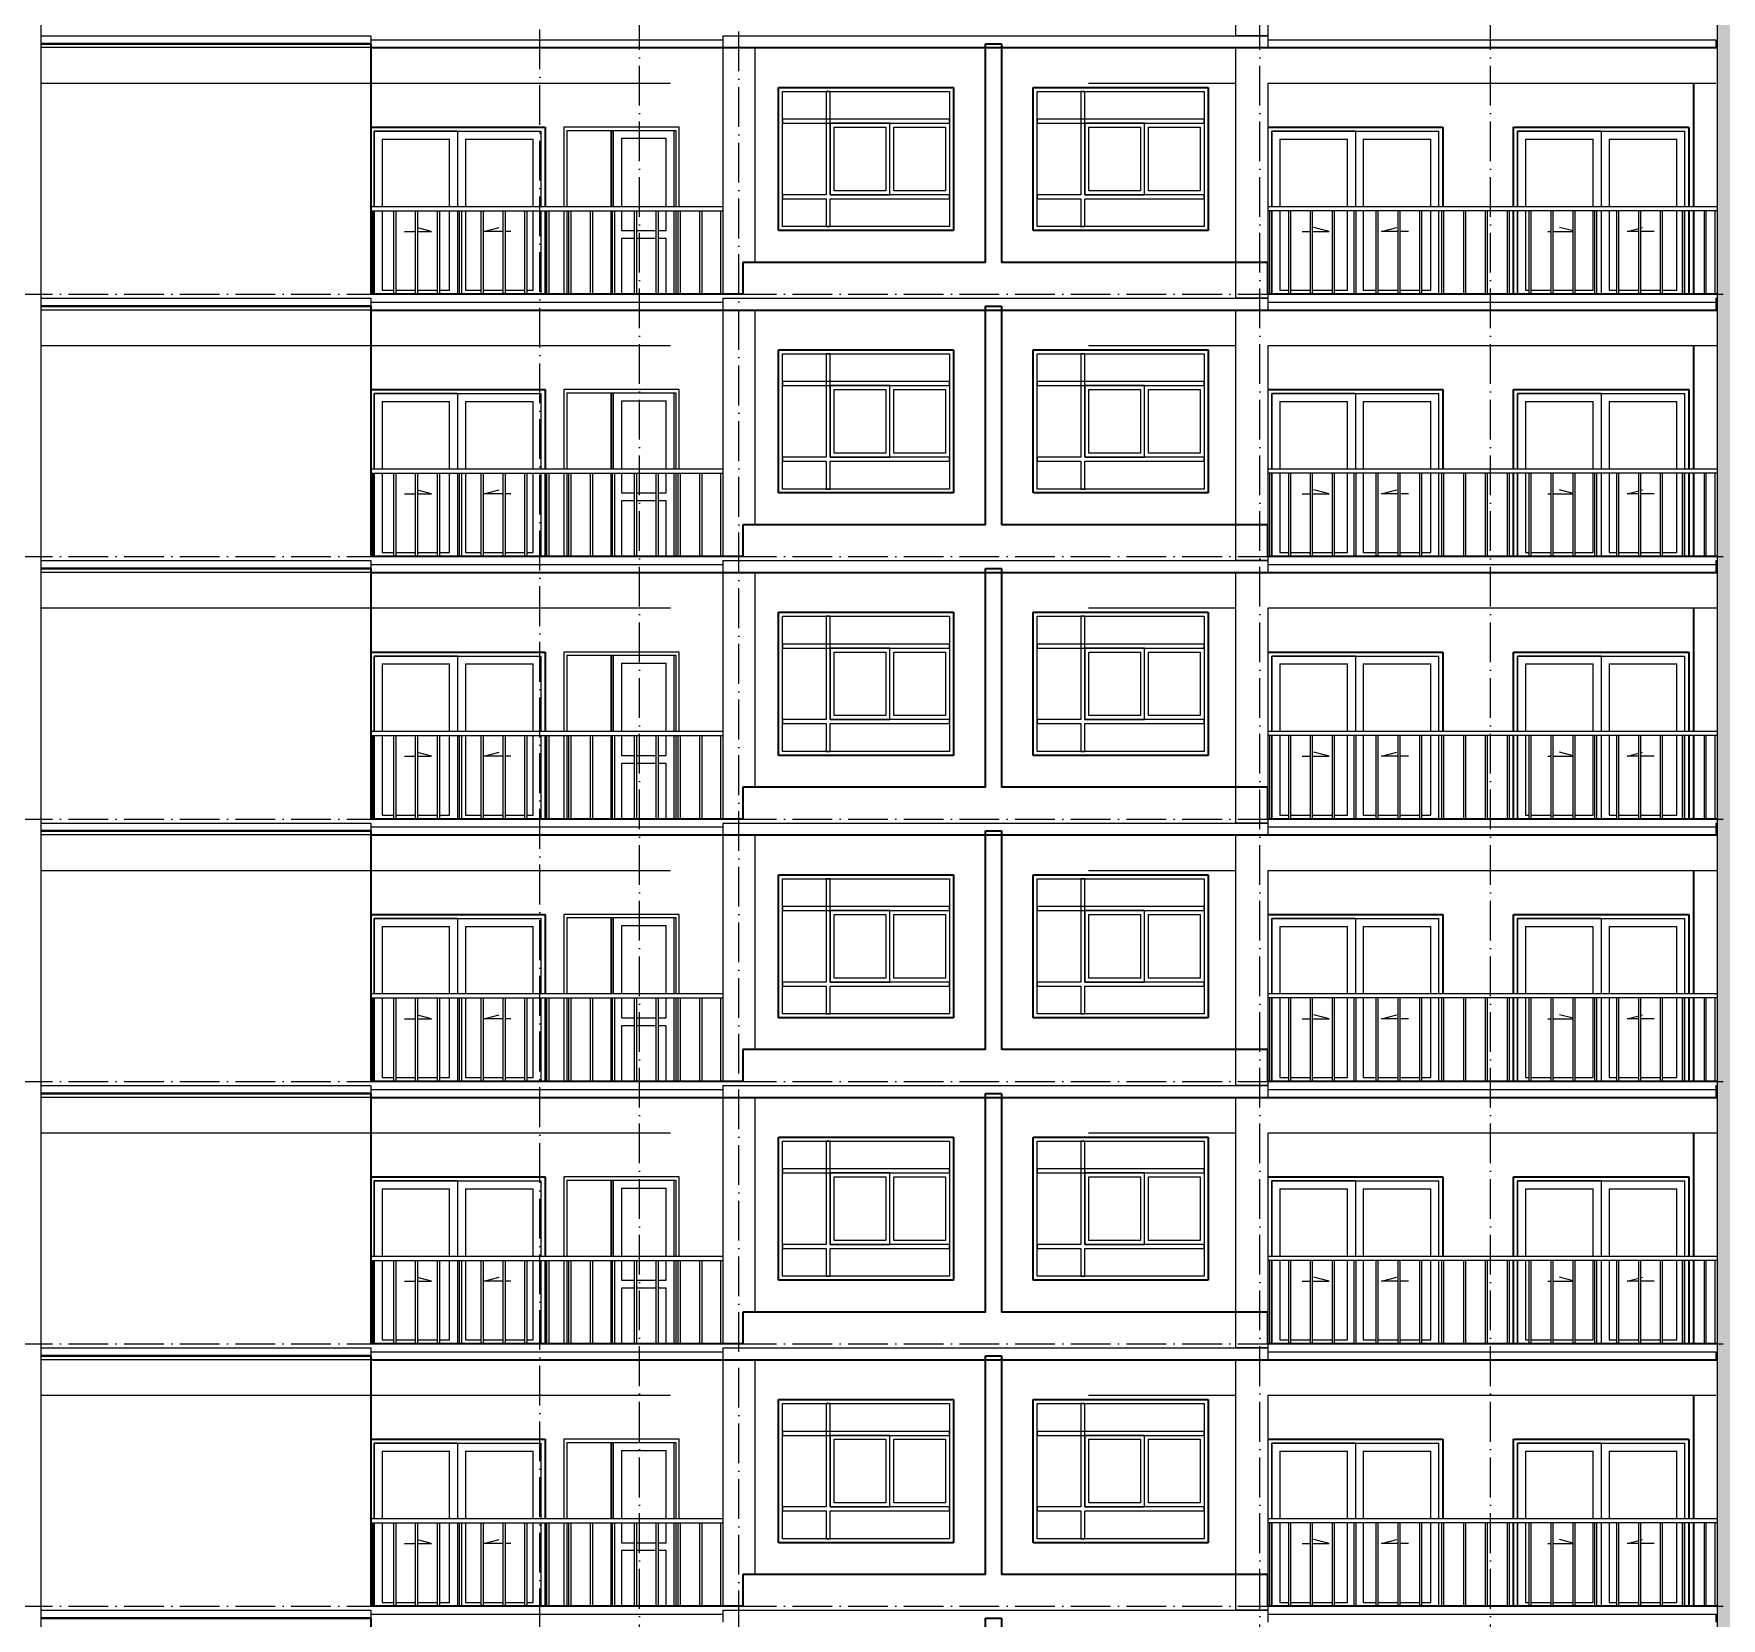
# Model space of a CAD drawing. Header units: millimetres. Extents: x -12680 to 112808, y -16580 to 93550.
# Drawn here: x 1588 to 22801, y 51450 to 71375 of the extents above; entities that cross this region are included whole.
import ezdxf

# ---------------------------------------------------------------- set-up
doc = ezdxf.new("R2010")
doc.units = ezdxf.units.MM
doc.linetypes.add('Grid Line', pattern=[14, 10, -2, 0, -2])
for name, color, linetype, lineweight in [('CUA', 31, 'Continuous', 9), ('HATCH-TUONG', 152, 'Continuous', 9), ('NET CAT', 3, 'Continuous', 5), ('NET CATConcrete', 3, 'Continuous', 5), ('NET THAY 1', 41, 'Continuous', 5), ('NET THAY 2', 55, 'Continuous', 5), ('NET-CAT', 3, 'Continuous', 9), ('NET-THAY', 2, 'Continuous', 15), ('TRUC', 225, 'Continuous', 5)]:
    doc.layers.add(name, color=color, linetype=linetype, lineweight=lineweight)

# ---------------------------------------------------------------- blocks, each defined once
blk = doc.blocks.new('ALC1807-ASCENT PLAZA-TANG DIEN HINH-TANG 5_rvt-9-MẶT CẮT B-B')
at = {"layer": 'NET-THAY', "color": 130, "lineweight": 35}
for p, q in [((5575, 51450), (1676, 51450)), ((5575, 51450), (5825, 51450)), ((5825, 51450), (5825, 48300)), ((13551, 48700), (13551, 51450)), ((13551, 51450), (13751, 51450)), ((13751, 51450), (13751, 48700))]:
    blk.add_line(p, q, dxfattribs=at)
blk = doc.blocks.new('CUA LO GIA _LUA_ - CUA LO GIA _LUA_-78615-MẶT CẮT B-B')
at = {"layer": 'CUA', "color": 50}
for p, q in [((8016, 24000), (5825, 24000)), ((8016, 24000), (8016, 23000)), ((6916, 23950), (5866, 23950)), ((5866, 23000), (5866, 23950)), ((5866, 23950), (5866, 23000)), ((5866, 23950), (7966, 23950)), ((5966, 23850), (5966, 23000)), ((5966, 23850), (6816, 23850)), ((6816, 23000), (6816, 23850)), ((6916, 23950), (6916, 23000)), ((7016, 23850), (7866, 23850)), ((7016, 23850), (7016, 23000)), ((7866, 23000), (7866, 23850)), ((7966, 23000), (7966, 23950)), ((5866, 21900), (5866, 22950)), ((5866, 22950), (5866, 21900)), ((5966, 22950), (5966, 21950)), ((6816, 21950), (6816, 22950)), ((6916, 22950), (6916, 21900)), ((7016, 22950), (7016, 21950)), ((7866, 21950), (7866, 22950)), ((7966, 21900), (7966, 22950)), ((8016, 22950), (8016, 21900)), ((6587, 22689), (6413, 22735)), ((7244, 22689), (7437, 22740)), ((6247, 22689), (6388, 22689)), ((6413, 22689), (6587, 22689)), ((7488, 22689), (7244, 22689)), ((7584, 22689), (7513, 22689)), ((5966, 21950), (6113, 21950)), ((6138, 21950), (6388, 21950)), ((6413, 21950), (6663, 21950)), ((6688, 21950), (6816, 21950)), ((7016, 21950), (7213, 21950)), ((7238, 21950), (7488, 21950)), ((7513, 21950), (7763, 21950)), ((7788, 21950), (7866, 21950))]:
    blk.add_line(p, q, dxfattribs=at)
blk = doc.blocks.new('CUA SAN PHOI LUA - CUA SAN PHOI LUA 2-216031-MẶT CẮT B-B')
at = {"layer": 'CUA', "color": 50}
for p, q in [((8251, 24000), (8251, 23000)), ((9701, 24000), (8251, 24000)), ((9701, 23000), (9701, 24000)), ((8291, 23960), (8291, 23000)), ((8291, 23960), (9661, 23960)), ((8876, 23000), (8876, 23960)), ((8976, 23860), (9536, 23860)), ((8976, 23860), (8976, 23000)), ((9536, 23000), (9536, 23860)), ((9636, 23960), (9636, 23000)), ((9661, 23960), (9661, 23000)), ((8251, 22950), (8251, 21900)), ((8291, 22950), (8291, 21900)), ((8976, 22950), (8976, 22700)), ((9536, 22700), (9536, 22950)), ((9636, 22950), (9636, 21900)), ((9661, 22950), (9661, 21900)), ((8976, 22700), (9138, 22700)), ((9163, 22700), (9413, 22700)), ((9438, 22700), (9536, 22700)), ((8976, 22600), (8976, 21900)), ((9138, 22600), (8976, 22600)), ((9413, 22600), (9163, 22600)), ((9536, 22600), (9438, 22600)), ((9536, 21900), (9536, 22600))]:
    blk.add_line(p, q, dxfattribs=at)
blk = doc.blocks.new('X-PHONG NGU 2 - X-PHONG NGU 2_Recovery_ 3-60238-MẶT CẮT B-B')
at = {"layer": 'CUA', "color": 50}
for p, q in [((10951, 24500), (10951, 22700)), ((13151, 24500), (10951, 24500)), ((11001, 24450), (13101, 24450)), ((11001, 22750), (11001, 24450)), ((11601, 24450), (11551, 24450)), ((11551, 24450), (11551, 23150)), ((11601, 23150), (11601, 24450)), ((13101, 24450), (13101, 22750)), ((13151, 22700), (13151, 24500)), ((13101, 24100), (11001, 24100)), ((11001, 24100), (11001, 24050)), ((11001, 24050), (13101, 24050)), ((12351, 24050), (11601, 24050)), ((11601, 24050), (11601, 23150)), ((11651, 23200), (11651, 24000)), ((11651, 24000), (12301, 24000)), ((12301, 24000), (12301, 23200)), ((12351, 23150), (12351, 24050)), ((12401, 24000), (13051, 24000)), ((12401, 23200), (12401, 24000)), ((13051, 24000), (13051, 23200)), ((13101, 24050), (13101, 24100)), ((11551, 23150), (11001, 23150)), ((11001, 23150), (11001, 23100)), ((13101, 23150), (11601, 23150)), ((11601, 23150), (12351, 23150)), ((12301, 23200), (11651, 23200)), ((13051, 23200), (12401, 23200)), ((13101, 23100), (13101, 23150)), ((11001, 23100), (11551, 23100)), ((11551, 23100), (11551, 22750)), ((11601, 22750), (11601, 23100)), ((11601, 23100), (13101, 23100)), ((10951, 22700), (13151, 22700)), ((13101, 22750), (11001, 22750)), ((11551, 22750), (11601, 22750))]:
    blk.add_line(p, q, dxfattribs=at)
blk = doc.blocks.new('Railing - 25mm-V294-MẶT CẮT B-B')
at = {"layer": 'NET THAY 2', "color": 50, "lineweight": 9}
for p, q in [((1038, 22950), (1038, 21900)), ((1063, 21900), (1063, 22950))]:
    blk.add_line(p, q, dxfattribs=at)
blk = doc.blocks.new('Railing - 25mm-V293-MẶT CẮT B-B')
at = {"layer": 'NET THAY 2', "color": 50, "lineweight": 9}
blk.add_line((1313, 22950), (1313, 21900), dxfattribs=at)
blk = doc.blocks.new('Railing - Railing-216247-MẶT CẮT B-B')
at = {"extrusion": (0, 0, -1), "zscale": -1}
for name, p in [('Railing - 25mm-V294-MẶT CẮT B-B', (-6901, 0)), ('Railing - 25mm-V293-MẶT CẮT B-B', (-7163, 0)), ('Railing - 25mm-V294-MẶT CẮT B-B', (-7176, 0)), ('Railing - 25mm-V294-MẶT CẮT B-B', (-7451, 0)), ('Railing - 25mm-V294-MẶT CẮT B-B', (-7726, 0)), ('Railing - 25mm-V294-MẶT CẮT B-B', (-8001, 0)), ('Railing - 25mm-V294-MẶT CẮT B-B', (-8276, 0)), ('Railing - 25mm-V294-MẶT CẮT B-B', (-8551, 0)), ('Railing - 25mm-V294-MẶT CẮT B-B', (-8826, 0)), ('Railing - 25mm-V294-MẶT CẮT B-B', (-9101, 0)), ('Railing - 25mm-V294-MẶT CẮT B-B', (-9376, 0)), ('Railing - 25mm-V294-MẶT CẮT B-B', (-9651, 0)), ('Railing - 25mm-V294-MẶT CẮT B-B', (-9926, 0)), ('Railing - 25mm-V294-MẶT CẮT B-B', (-10201, 0)), ('Railing - 25mm-V294-MẶT CẮT B-B', (-10476, 0)), ('Railing - 25mm-V294-MẶT CẮT B-B', (-10751, 0)), ('Railing - 25mm-V294-MẶT CẮT B-B', (-11026, 0)), ('Railing - 25mm-V294-MẶT CẮT B-B', (-11289, 0))]:
    blk.add_blockref(name, p, dxfattribs=at)
blk = doc.blocks.new('Top Rail Type - Top Rail_Internal_-216248-MẶT CẮT B-B')
at = {"layer": 'NET THAY 1', "color": 50, "lineweight": 9}
for p, q in [((10251, 23000), (5825, 23000)), ((5825, 22950), (10251, 22950)), ((10251, 23000), (10251, 22950))]:
    blk.add_line(p, q, dxfattribs=at)
blk = doc.blocks.new('CUA LO GIA _LUA_ - CUA LO GIA _LUA_-V296-MẶT CẮT B-B')
at = {"layer": 'CUA', "color": 50}
for p, q in [((19301, 24000), (17101, 24000)), ((19301, 24000), (19301, 23000)), ((18201, 23950), (17151, 23950)), ((17151, 23000), (17151, 23950)), ((17151, 23950), (17151, 23000)), ((17151, 23950), (19251, 23950)), ((17251, 23850), (17251, 23000)), ((17251, 23850), (18101, 23850)), ((18101, 23000), (18101, 23850)), ((18201, 23950), (18201, 23000)), ((18301, 23850), (19151, 23850)), ((18301, 23850), (18301, 23000)), ((19151, 23000), (19151, 23850)), ((19251, 23000), (19251, 23950)), ((17151, 21900), (17151, 22950)), ((17151, 22950), (17151, 21900)), ((17251, 22950), (17251, 21950)), ((18101, 21950), (18101, 22950)), ((18301, 22950), (18301, 21950)), ((19151, 21950), (19151, 22950)), ((19251, 21900), (19251, 22950)), ((17872, 22689), (17679, 22740)), ((18529, 22689), (18722, 22740)), ((17532, 22689), (17638, 22689)), ((17663, 22689), (17872, 22689)), ((18738, 22689), (18529, 22689)), ((18869, 22689), (18763, 22689)), ((17251, 21950), (17363, 21950)), ((17388, 21950), (17638, 21950)), ((17663, 21950), (17913, 21950)), ((17938, 21950), (18101, 21950)), ((18301, 21950), (18463, 21950)), ((18488, 21950), (18738, 21950)), ((18763, 21950), (19013, 21950)), ((19038, 21950), (19151, 21950))]:
    blk.add_line(p, q, dxfattribs=at)
blk = doc.blocks.new('CUA LO GIA _LUA_ - CUA LO GIA _LUA_-V297-MẶT CẮT B-B')
at = {"layer": 'CUA', "color": 50}
for p, q in [((22391, 24000), (20191, 24000)), ((20191, 23000), (20191, 24000)), ((22391, 24000), (22391, 23000)), ((21291, 23950), (20241, 23950)), ((20241, 23000), (20241, 23950)), ((20241, 23950), (20241, 23000)), ((20241, 23950), (22341, 23950)), ((20341, 23850), (20341, 23000)), ((20341, 23850), (21191, 23850)), ((21191, 23000), (21191, 23850)), ((21291, 23950), (21291, 23000)), ((21391, 23850), (22241, 23850)), ((21391, 23850), (21391, 23000)), ((22241, 23000), (22241, 23850)), ((22341, 23000), (22341, 23950)), ((20191, 21900), (20191, 22950)), ((20241, 21900), (20241, 22950)), ((20241, 22950), (20241, 21900)), ((20341, 22950), (20341, 21950)), ((21191, 21950), (21191, 22950)), ((21291, 22950), (21291, 21900)), ((21391, 22950), (21391, 21950)), ((22241, 21950), (22241, 22950)), ((22341, 21900), (22341, 22950)), ((22391, 22950), (22391, 21900)), ((20938, 22695), (20769, 22740)), ((21619, 22689), (21763, 22727)), ((21788, 22734), (21812, 22740)), ((20622, 22689), (20663, 22689)), ((20688, 22689), (20938, 22689)), ((21763, 22689), (21619, 22689)), ((21959, 22689), (21788, 22689)), ((20341, 21950), (20388, 21950)), ((20413, 21950), (20663, 21950)), ((20688, 21950), (20938, 21950)), ((20963, 21950), (21191, 21950)), ((21391, 21950), (21488, 21950)), ((21513, 21950), (21763, 21950)), ((21788, 21950), (22038, 21950)), ((22063, 21950), (22241, 21950))]:
    blk.add_line(p, q, dxfattribs=at)
blk = doc.blocks.new('Railing - 25mm-V298-MẶT CẮT B-B')
at = {"layer": 'NET THAY 2', "color": 50, "lineweight": 9}
for p, q in [((22588, 21900), (22588, 22950)), ((22613, 21900), (22613, 22950))]:
    blk.add_line(p, q, dxfattribs=at)
blk = doc.blocks.new('Railing - 25mm-V299-MẶT CẮT B-B')
at = {"layer": 'NET THAY 2', "color": 50, "lineweight": 9}
blk.add_line((22726, 21900), (22726, 22950), dxfattribs=at)
blk = doc.blocks.new('Railing - 25mm-V300-MẶT CẮT B-B')
at = {"layer": 'NET THAY 2', "color": 50, "lineweight": 9}
blk.add_line((17126, 21900), (17126, 22950), dxfattribs=at)
blk = doc.blocks.new('Railing - Railing-V340-MẶT CẮT B-B')
for name, p in [('Railing - 25mm-V300-MẶT CẮT B-B', (0, 3300)), ('Railing - 25mm-V298-MẶT CẮT B-B', (-5225, 3300)), ('Railing - 25mm-V298-MẶT CẮT B-B', (-4950, 3300)), ('Railing - 25mm-V298-MẶT CẮT B-B', (-4675, 3300)), ('Railing - 25mm-V298-MẶT CẮT B-B', (-4400, 3300)), ('Railing - 25mm-V298-MẶT CẮT B-B', (-4125, 3300)), ('Railing - 25mm-V298-MẶT CẮT B-B', (-3850, 3300)), ('Railing - 25mm-V298-MẶT CẮT B-B', (-3575, 3300)), ('Railing - 25mm-V298-MẶT CẮT B-B', (-3300, 3300)), ('Railing - 25mm-V298-MẶT CẮT B-B', (-3025, 3300)), ('Railing - 25mm-V298-MẶT CẮT B-B', (-2750, 3300)), ('Railing - 25mm-V298-MẶT CẮT B-B', (-2475, 3300)), ('Railing - 25mm-V298-MẶT CẮT B-B', (-2200, 3300)), ('Railing - 25mm-V298-MẶT CẮT B-B', (-1925, 3300)), ('Railing - 25mm-V298-MẶT CẮT B-B', (-1650, 3300)), ('Railing - 25mm-V298-MẶT CẮT B-B', (-1375, 3300)), ('Railing - 25mm-V298-MẶT CẮT B-B', (-1100, 3300)), ('Railing - 25mm-V298-MẶT CẮT B-B', (-825, 3300)), ('Railing - 25mm-V298-MẶT CẮT B-B', (-550, 3300)), ('Railing - 25mm-V298-MẶT CẮT B-B', (-275, 3300)), ('Railing - 25mm-V298-MẶT CẮT B-B', (0, 3300)), ('Railing - 25mm-V299-MẶT CẮT B-B', (0, 3300))]:
    blk.add_blockref(name, p)
blk = doc.blocks.new('Top Rail Type - Top Rail_Internal_-216692-MẶT CẮT B-B')
at = {"layer": 'NET THAY 1', "color": 50, "lineweight": 9}
for p, q in [((22751, 23000), (17101, 23000)), ((22751, 22950), (17101, 22950))]:
    blk.add_line(p, q, dxfattribs=at)
blk = doc.blocks.new('ALC1807-ASCENT PLAZA-TANG DIEN HINH-TANG 5_rvt-10-MẶT CẮT B-B')
at = {"layer": 'NET-THAY', "color": 130, "lineweight": 35}
for p, q in [((5575, 54750), (1676, 54750)), ((5575, 54750), (5825, 54750)), ((5825, 54750), (5825, 51600)), ((13551, 52000), (13551, 54750)), ((13551, 54750), (13751, 54750)), ((13751, 54750), (13751, 52000)), ((10951, 52400), (10951, 54200)), ((10951, 54200), (13151, 54200)), ((13151, 54200), (13151, 52400)), ((14151, 52400), (14151, 54200)), ((14151, 54200), (16351, 54200)), ((16351, 54200), (16351, 52400)), ((22451, 54250), (22451, 52700)), ((5825, 53700), (8016, 53700)), ((8016, 53700), (8016, 52700)), ((17101, 53700), (19301, 53700)), ((19301, 53700), (19301, 52700)), ((20191, 52700), (20191, 53700)), ((20191, 53700), (22391, 53700)), ((22391, 53700), (22391, 52700)), ((8851, 52700), (8851, 53660)), ((8016, 52650), (8016, 51600)), ((8851, 51600), (8851, 52650)), ((20191, 51600), (20191, 52650)), ((22391, 52650), (22391, 51600)), ((22451, 52650), (22451, 51600)), ((13151, 52400), (10951, 52400)), ((16351, 52400), (14151, 52400)), ((13551, 52000), (10501, 52000)), ((10501, 52000), (10501, 51600)), ((17101, 52000), (13751, 52000)), ((17101, 51600), (17101, 52000)), ((10501, 51600), (5825, 51600)), ((22751, 51600), (17101, 51600)), ((1676, 51450), (5575, 51450)), ((5825, 51450), (5575, 51450)), ((5825, 51450), (5825, 51400))]:
    blk.add_line(p, q, dxfattribs=at)
at = {"color": 130, "lineweight": 35}
for name, p in [('X-PHONG NGU 2 - X-PHONG NGU 2_Recovery_ 3-60238-MẶT CẮT B-B', (0, 29700)), ('X-PHONG NGU 2 - X-PHONG NGU 2_Recovery_ 3-60238-MẶT CẮT B-B', (3200, 29700)), ('CUA LO GIA _LUA_ - CUA LO GIA _LUA_-78615-MẶT CẮT B-B', (0, 29700)), ('CUA SAN PHOI LUA - CUA SAN PHOI LUA 2-216031-MẶT CẮT B-B', (0, 29700)), ('CUA LO GIA _LUA_ - CUA LO GIA _LUA_-V296-MẶT CẮT B-B', (0, 29700)), ('CUA LO GIA _LUA_ - CUA LO GIA _LUA_-V297-MẶT CẮT B-B', (0, 29700)), ('Top Rail Type - Top Rail_Internal_-216248-MẶT CẮT B-B', (0, 29700)), ('Railing - Railing-216247-MẶT CẮT B-B', (0, 29700)), ('Top Rail Type - Top Rail_Internal_-216692-MẶT CẮT B-B', (0, 29700)), ('Railing - Railing-V340-MẶT CẮT B-B', (0, 26400))]:
    blk.add_blockref(name, p, dxfattribs=at)
blk = doc.blocks.new('ALC1807-ASCENT PLAZA-TANG DIEN HINH-TANG 5_rvt-11-MẶT CẮT B-B')
at = {"layer": 'NET-THAY', "color": 130, "lineweight": 35}
for p, q in [((5575, 58050), (1676, 58050)), ((5575, 58050), (5825, 58050)), ((5825, 58050), (5825, 54900)), ((13551, 55300), (13551, 58050)), ((13551, 58050), (13751, 58050)), ((13751, 58050), (13751, 55300)), ((10951, 55700), (10951, 57500)), ((10951, 57500), (13151, 57500)), ((13151, 57500), (13151, 55700)), ((14151, 55700), (14151, 57500)), ((14151, 57500), (16351, 57500)), ((16351, 57500), (16351, 55700)), ((22451, 57550), (22451, 56000)), ((5825, 57000), (8016, 57000)), ((8016, 57000), (8016, 56000)), ((8851, 56000), (8851, 56960)), ((17101, 57000), (19301, 57000)), ((19301, 57000), (19301, 56000)), ((20191, 56000), (20191, 57000)), ((20191, 57000), (22391, 57000)), ((22391, 57000), (22391, 56000)), ((8016, 55950), (8016, 54900)), ((8851, 54900), (8851, 55950)), ((20191, 54900), (20191, 55950)), ((22391, 55950), (22391, 54900)), ((22451, 55950), (22451, 54900)), ((13151, 55700), (10951, 55700)), ((16351, 55700), (14151, 55700)), ((13551, 55300), (10501, 55300)), ((10501, 55300), (10501, 54900)), ((17101, 55300), (13751, 55300)), ((17101, 54900), (17101, 55300)), ((1676, 54750), (5575, 54750)), ((5825, 54750), (5575, 54750)), ((10501, 54900), (5825, 54900)), ((5825, 54750), (5825, 54700)), ((22751, 54900), (17101, 54900)), ((5826, 54700), (10501, 54700)), ((10501, 54700), (13651, 54700)), ((13651, 54700), (17101, 54700)), ((17101, 54700), (22751, 54700))]:
    blk.add_line(p, q, dxfattribs=at)
at = {"color": 130, "lineweight": 35}
for name, p in [('X-PHONG NGU 2 - X-PHONG NGU 2_Recovery_ 3-60238-MẶT CẮT B-B', (0, 33000)), ('X-PHONG NGU 2 - X-PHONG NGU 2_Recovery_ 3-60238-MẶT CẮT B-B', (3200, 33000)), ('CUA LO GIA _LUA_ - CUA LO GIA _LUA_-78615-MẶT CẮT B-B', (0, 33000)), ('CUA SAN PHOI LUA - CUA SAN PHOI LUA 2-216031-MẶT CẮT B-B', (0, 33000)), ('CUA LO GIA _LUA_ - CUA LO GIA _LUA_-V296-MẶT CẮT B-B', (0, 33000)), ('CUA LO GIA _LUA_ - CUA LO GIA _LUA_-V297-MẶT CẮT B-B', (0, 33000)), ('Top Rail Type - Top Rail_Internal_-216248-MẶT CẮT B-B', (0, 33000)), ('Railing - Railing-216247-MẶT CẮT B-B', (0, 33000)), ('Top Rail Type - Top Rail_Internal_-216692-MẶT CẮT B-B', (0, 33000)), ('Railing - Railing-V340-MẶT CẮT B-B', (0, 29700))]:
    blk.add_blockref(name, p, dxfattribs=at)
blk = doc.blocks.new('ALC1807-ASCENT PLAZA-TANG DIEN HINH-TANG 5_rvt-12-MẶT CẮT B-B')
at = {"layer": 'NET-THAY', "color": 130, "lineweight": 35}
for p, q in [((5575, 61350), (1676, 61350)), ((5575, 61350), (5825, 61350)), ((5825, 61350), (5825, 58200)), ((13551, 58600), (13551, 61350)), ((13551, 61350), (13751, 61350)), ((13751, 61350), (13751, 58600)), ((10951, 59000), (10951, 60800)), ((10951, 60800), (13151, 60800)), ((13151, 60800), (13151, 59000)), ((14151, 59000), (14151, 60800)), ((14151, 60800), (16351, 60800)), ((16351, 60800), (16351, 59000)), ((22451, 60850), (22451, 59300)), ((5825, 60300), (8016, 60300)), ((8016, 60300), (8016, 59300)), ((8851, 59300), (8851, 60260)), ((17101, 60300), (19301, 60300)), ((19301, 60300), (19301, 59300)), ((20191, 59300), (20191, 60300)), ((20191, 60300), (22391, 60300)), ((22391, 60300), (22391, 59300)), ((8016, 59250), (8016, 58200)), ((8851, 58200), (8851, 59250)), ((20191, 58200), (20191, 59250)), ((22391, 59250), (22391, 58200)), ((22451, 59250), (22451, 58200)), ((13151, 59000), (10951, 59000)), ((16351, 59000), (14151, 59000)), ((13551, 58600), (10501, 58600)), ((10501, 58600), (10501, 58200)), ((17101, 58600), (13751, 58600)), ((17101, 58200), (17101, 58600)), ((10501, 58200), (5825, 58200)), ((22751, 58200), (17101, 58200)), ((1676, 58050), (5575, 58050)), ((5825, 58050), (5575, 58050)), ((5825, 58050), (5825, 58000)), ((5826, 58000), (10501, 58000)), ((10501, 58000), (13651, 58000)), ((13651, 58000), (17101, 58000)), ((17101, 58000), (22751, 58000))]:
    blk.add_line(p, q, dxfattribs=at)
at = {"color": 130, "lineweight": 35}
for name, p in [('X-PHONG NGU 2 - X-PHONG NGU 2_Recovery_ 3-60238-MẶT CẮT B-B', (0, 36300)), ('X-PHONG NGU 2 - X-PHONG NGU 2_Recovery_ 3-60238-MẶT CẮT B-B', (3200, 36300)), ('CUA LO GIA _LUA_ - CUA LO GIA _LUA_-78615-MẶT CẮT B-B', (0, 36300)), ('CUA SAN PHOI LUA - CUA SAN PHOI LUA 2-216031-MẶT CẮT B-B', (0, 36300)), ('CUA LO GIA _LUA_ - CUA LO GIA _LUA_-V296-MẶT CẮT B-B', (0, 36300)), ('CUA LO GIA _LUA_ - CUA LO GIA _LUA_-V297-MẶT CẮT B-B', (0, 36300)), ('Top Rail Type - Top Rail_Internal_-216248-MẶT CẮT B-B', (0, 36300)), ('Railing - Railing-216247-MẶT CẮT B-B', (0, 36300)), ('Top Rail Type - Top Rail_Internal_-216692-MẶT CẮT B-B', (0, 36300)), ('Railing - Railing-V340-MẶT CẮT B-B', (0, 33000))]:
    blk.add_blockref(name, p, dxfattribs=at)
blk = doc.blocks.new('ALC1807-ASCENT PLAZA-TANG DIEN HINH-TANG 5_rvt-13-MẶT CẮT B-B')
at = {"layer": 'NET-THAY', "color": 130, "lineweight": 35}
for p, q in [((5575, 64650), (1676, 64650)), ((5575, 64650), (5825, 64650)), ((5825, 64650), (5825, 61500)), ((13551, 61900), (13551, 64650)), ((13551, 64650), (13751, 64650)), ((13751, 64650), (13751, 61900)), ((10951, 62300), (10951, 64100)), ((10951, 64100), (13151, 64100)), ((13151, 64100), (13151, 62300)), ((14151, 62300), (14151, 64100)), ((14151, 64100), (16351, 64100)), ((16351, 64100), (16351, 62300)), ((22451, 64150), (22451, 62600)), ((5825, 63600), (8016, 63600)), ((8016, 63600), (8016, 62600)), ((8851, 62600), (8851, 63560)), ((17101, 63600), (19301, 63600)), ((19301, 63600), (19301, 62600)), ((20191, 62600), (20191, 63600)), ((20191, 63600), (22391, 63600)), ((22391, 63600), (22391, 62600)), ((8016, 62550), (8016, 61500)), ((8851, 61500), (8851, 62550)), ((20191, 61500), (20191, 62550)), ((22391, 62550), (22391, 61500)), ((22451, 62550), (22451, 61500)), ((13151, 62300), (10951, 62300)), ((16351, 62300), (14151, 62300)), ((13551, 61900), (10501, 61900)), ((10501, 61900), (10501, 61500)), ((17101, 61900), (13751, 61900)), ((17101, 61500), (17101, 61900)), ((1676, 61350), (5575, 61350)), ((5825, 61350), (5575, 61350)), ((10501, 61500), (5825, 61500)), ((5825, 61350), (5825, 61300)), ((22751, 61500), (17101, 61500)), ((5826, 61300), (10501, 61300)), ((10501, 61300), (13651, 61300)), ((13651, 61300), (17101, 61300)), ((17101, 61300), (22751, 61300))]:
    blk.add_line(p, q, dxfattribs=at)
at = {"color": 130, "lineweight": 35}
for name, p in [('X-PHONG NGU 2 - X-PHONG NGU 2_Recovery_ 3-60238-MẶT CẮT B-B', (0, 39600)), ('X-PHONG NGU 2 - X-PHONG NGU 2_Recovery_ 3-60238-MẶT CẮT B-B', (3200, 39600)), ('CUA LO GIA _LUA_ - CUA LO GIA _LUA_-78615-MẶT CẮT B-B', (0, 39600)), ('CUA SAN PHOI LUA - CUA SAN PHOI LUA 2-216031-MẶT CẮT B-B', (0, 39600)), ('CUA LO GIA _LUA_ - CUA LO GIA _LUA_-V296-MẶT CẮT B-B', (0, 39600)), ('CUA LO GIA _LUA_ - CUA LO GIA _LUA_-V297-MẶT CẮT B-B', (0, 39600)), ('Top Rail Type - Top Rail_Internal_-216248-MẶT CẮT B-B', (0, 39600)), ('Top Rail Type - Top Rail_Internal_-216692-MẶT CẮT B-B', (0, 39600)), ('Railing - Railing-216247-MẶT CẮT B-B', (0, 39600)), ('Railing - Railing-V340-MẶT CẮT B-B', (0, 36300))]:
    blk.add_blockref(name, p, dxfattribs=at)
blk = doc.blocks.new('ALC1807-ASCENT PLAZA-TANG DIEN HINH-TANG 5_rvt-14-MẶT CẮT B-B')
at = {"layer": 'NET-THAY', "color": 130, "lineweight": 35}
for p, q in [((5575, 67950), (1676, 67950)), ((5575, 67950), (5825, 67950)), ((5825, 67950), (5825, 64800)), ((13551, 65200), (13551, 67950)), ((13551, 67950), (13751, 67950)), ((13751, 67950), (13751, 65200)), ((10951, 65600), (10951, 67400)), ((10951, 67400), (13151, 67400)), ((13151, 67400), (13151, 65600)), ((14151, 65600), (14151, 67400)), ((14151, 67400), (16351, 67400)), ((16351, 67400), (16351, 65600)), ((22451, 67450), (22451, 65900)), ((5825, 66900), (8016, 66900)), ((8016, 66900), (8016, 65900)), ((8851, 65900), (8851, 66860)), ((17101, 66900), (19301, 66900)), ((19301, 66900), (19301, 65900)), ((20191, 65900), (20191, 66900)), ((20191, 66900), (22391, 66900)), ((22391, 66900), (22391, 65900)), ((8016, 65850), (8016, 64800)), ((8851, 64800), (8851, 65850)), ((20191, 64800), (20191, 65850)), ((22391, 65850), (22391, 64800)), ((22451, 65850), (22451, 64800)), ((13151, 65600), (10951, 65600)), ((16351, 65600), (14151, 65600)), ((13551, 65200), (10501, 65200)), ((10501, 65200), (10501, 64800)), ((17101, 65200), (13751, 65200)), ((17101, 64800), (17101, 65200)), ((10501, 64800), (5825, 64800)), ((22751, 64800), (17101, 64800)), ((1676, 64650), (5575, 64650)), ((5825, 64650), (5575, 64650)), ((5825, 64650), (5825, 64600)), ((5826, 64600), (10501, 64600)), ((10501, 64600), (13651, 64600)), ((13651, 64600), (17101, 64600)), ((17101, 64600), (22751, 64600))]:
    blk.add_line(p, q, dxfattribs=at)
at = {"color": 130, "lineweight": 35}
for name, p in [('X-PHONG NGU 2 - X-PHONG NGU 2_Recovery_ 3-60238-MẶT CẮT B-B', (0, 42900)), ('X-PHONG NGU 2 - X-PHONG NGU 2_Recovery_ 3-60238-MẶT CẮT B-B', (3200, 42900)), ('CUA LO GIA _LUA_ - CUA LO GIA _LUA_-78615-MẶT CẮT B-B', (0, 42900)), ('CUA SAN PHOI LUA - CUA SAN PHOI LUA 2-216031-MẶT CẮT B-B', (0, 42900)), ('CUA LO GIA _LUA_ - CUA LO GIA _LUA_-V296-MẶT CẮT B-B', (0, 42900)), ('CUA LO GIA _LUA_ - CUA LO GIA _LUA_-V297-MẶT CẮT B-B', (0, 42900)), ('Top Rail Type - Top Rail_Internal_-216248-MẶT CẮT B-B', (0, 42900)), ('Railing - Railing-216247-MẶT CẮT B-B', (0, 42900)), ('Top Rail Type - Top Rail_Internal_-216692-MẶT CẮT B-B', (0, 42900)), ('Railing - Railing-V340-MẶT CẮT B-B', (0, 39600))]:
    blk.add_blockref(name, p, dxfattribs=at)
blk = doc.blocks.new('ALC1807-ASCENT PLAZA-TANG DIEN HINH-TANG 5_rvt-15-MẶT CẮT B-B')
at = {"layer": 'NET-THAY', "color": 130, "lineweight": 35}
for p, q in [((5575, 71250), (1676, 71250)), ((5575, 71250), (5825, 71250)), ((5825, 71250), (5825, 68100)), ((13551, 68500), (13551, 71250)), ((13551, 71250), (13751, 71250)), ((13751, 71250), (13751, 68500)), ((10951, 68900), (10951, 70700)), ((10951, 70700), (13151, 70700)), ((13151, 70700), (13151, 68900)), ((14151, 68900), (14151, 70700)), ((14151, 70700), (16351, 70700)), ((16351, 70700), (16351, 68900)), ((22451, 70750), (22451, 69200)), ((5825, 70200), (8016, 70200)), ((8016, 70200), (8016, 69200)), ((8851, 69200), (8851, 70160)), ((17101, 70200), (19301, 70200)), ((19301, 70200), (19301, 69200)), ((20191, 69200), (20191, 70200)), ((20191, 70200), (22391, 70200)), ((22391, 70200), (22391, 69200)), ((8016, 69150), (8016, 68100)), ((8851, 68100), (8851, 69150)), ((20191, 68100), (20191, 69150)), ((22391, 69150), (22391, 68100)), ((22451, 69150), (22451, 68100)), ((13151, 68900), (10951, 68900)), ((16351, 68900), (14151, 68900)), ((13551, 68500), (10501, 68500)), ((10501, 68500), (10501, 68100)), ((17101, 68500), (13751, 68500)), ((17101, 68100), (17101, 68500)), ((10501, 68100), (5825, 68100)), ((22751, 68100), (17101, 68100)), ((1676, 67950), (5575, 67950)), ((5825, 67950), (5575, 67950)), ((5825, 67950), (5825, 67900)), ((5826, 67900), (10501, 67900)), ((10501, 67900), (13651, 67900)), ((13651, 67900), (17101, 67900)), ((17101, 67900), (22751, 67900))]:
    blk.add_line(p, q, dxfattribs=at)
at = {"color": 130, "lineweight": 35}
for name, p in [('X-PHONG NGU 2 - X-PHONG NGU 2_Recovery_ 3-60238-MẶT CẮT B-B', (0, 46200)), ('X-PHONG NGU 2 - X-PHONG NGU 2_Recovery_ 3-60238-MẶT CẮT B-B', (3200, 46200)), ('CUA LO GIA _LUA_ - CUA LO GIA _LUA_-78615-MẶT CẮT B-B', (0, 46200)), ('CUA SAN PHOI LUA - CUA SAN PHOI LUA 2-216031-MẶT CẮT B-B', (0, 46200)), ('CUA LO GIA _LUA_ - CUA LO GIA _LUA_-V296-MẶT CẮT B-B', (0, 46200)), ('CUA LO GIA _LUA_ - CUA LO GIA _LUA_-V297-MẶT CẮT B-B', (0, 46200)), ('Top Rail Type - Top Rail_Internal_-216248-MẶT CẮT B-B', (0, 46200)), ('Top Rail Type - Top Rail_Internal_-216692-MẶT CẮT B-B', (0, 46200)), ('Railing - Railing-216247-MẶT CẮT B-B', (0, 46200)), ('Railing - Railing-V340-MẶT CẮT B-B', (0, 42900))]:
    blk.add_blockref(name, p, dxfattribs=at)
blk = doc.blocks.new('ALC1807-ASCENT PLAZA-TANG DIEN HINH-TANG 5_rvt-16-MẶT CẮT B-B')
at = {"layer": 'NET-THAY', "color": 130, "lineweight": 35}
for p, q in [((1676, 71250), (5575, 71250)), ((5825, 71250), (5575, 71250)), ((5825, 71250), (5825, 71200)), ((5826, 71200), (10501, 71200)), ((10501, 71200), (13651, 71200)), ((13651, 71200), (17101, 71200)), ((17101, 71200), (22751, 71200))]:
    blk.add_line(p, q, dxfattribs=at)

msp = doc.modelspace()

# ---------------------------------------------------------------- hatches: boundary and pattern name
at = {"layer": 'HATCH-TUONG', "lineweight": 5}
h = msp.add_hatch(dxfattribs=at)
h.set_pattern_fill('FP_1', color=256, style=0, pattern_type=2)
h.set_pattern_definition([(45, (41557.3, 40400), (-476.246, 476.246), []), (45, (41652.6, 40400), (-476.246, 476.246), []), (45, (41462.1, 40400), (-476.246, 476.246), []), (45, (41938.3, 40400), (-476.246, 476.246), []), (45, (42033.6, 40400), (-476.246, 476.246), []), (0, (41843.1, 40495.25), (0, 952.5), [95.25, -857.25]), (0, (41938.3, 40590.5), (0, 952.5), [95.25, -857.25]), (45, (41843.1, 40495.25), (0, 952.491), [134.684, -1212.342]), (45, (41938.3, 40495.25), (0, 952.491), [134.684, -1212.342]), (0, (41843.1, 40495.25), (0, 952.5), [95.25, -857.25]), (90, (41366.8, 40495.25), (-952.5, 6e-14), [95.25, -857.25]), (90, (41462.1, 40495.25), (-952.5, 6e-14), [190.5, -762]), (45, (41366.8, 40590.5), (0, 952.491), [134.684, -1212.342]), (90, (42224.1, 40781), (-952.5, 6e-14), [95.25, -857.25]), (0, (42128.8, 40781), (0, 952.5), [95.25, -857.25]), (45, (42128.8, 40781), (0, 952.491), [134.684, -1212.342]), (0, (42319.3, 40495.25), (0, 952.5), [95.25, -857.25]), (0, (42319.3, 40971.5), (0, 952.5), [95.25, -857.25]), (90, (42509.8, 41066.75), (-952.5, 6e-14), [95.25, -857.25]), (45, (42319.3, 40971.5), (0, 952.491), [269.367, -1077.659]), (45, (42414.6, 40971.5), (0, 952.491), [134.684, -1212.342]), (45, (42605.1, 41162), (0, 952.491), [134.684, -1212.342]), (0, (42605.1, 41257.25), (0, 952.5), [95.25, -857.25]), (90, (42605.1, 41162), (-952.5, 6e-14), [95.25, -857.25]), (0, (41938.3, 41162), (0, 952.5), [95.25, -857.25]), (0, (42128.8, 41257.25), (0, 952.5), [95.25, -857.25]), (90, (42033.6, 41162), (-952.5, 6e-14), [95.25, -857.25]), (90, (42128.8, 41162), (-952.5, 6e-14), [95.25, -857.25]), (45, (41938.3, 41162), (0, 952.491), [134.684, -1212.342]), (45, (42128.8, 41162), (0, 952.491), [134.684, -1212.342]), (135, (41581.06, 40614.8), (-952.491, 6e-14), [134.684, -1212.342]), (135, (41700.2, 40733.4), (-952.491, 6e-14), [134.684, -1212.342]), (135, (41771.64, 40804.8), (-952.491, 6e-14), [134.684, -1212.342]), (135, (41795.45, 40828.6), (-952.491, 6e-14), [134.684, -1212.342]), (135, (41843.1, 40876.25), (-952.491, 6e-14), [134.684, -1212.342]), (135, (41866.9, 40900.06), (-952.491, 6e-14), [134.684, -1212.342]), (135, (41938.3, 40971.5), (-952.491, 6e-14), [134.684, -1212.342]), (135, (41985.95, 41019.1), (-952.491, 6e-14), [134.684, -1212.342]), (45, (41581.06, 40614.8), (0, 952.491), [95.25, -1251.776]), (45, (41700.2, 40733.4), (0, 952.491), [67.361, -1279.665]), (45, (41866.9, 40900.06), (0, 952.491), [67.361, -1279.665]), (45, (41771.64, 40995.3), (0, 952.491), [67.361, -1279.665]), (45, (41938.3, 40971.5), (0, 952.491), [67.361, -1279.665]), (45, (41843.1, 41066.75), (0, 952.491), [67.361, -1279.665]), (0, (41486.3, 40709.5), (0, 952.5), [190.043, -762.457]), (0, (41700.2, 40923.9), (0, 952.5), [95.25, -857.25])])
h.paths.add_polyline_path([(22750.5, -8350), (23000.5, -8350), (23000.5, 93250), (22750.5, 93250), (22750.5, 4034.6)], flags=0)

# ---------------------------------------------------------------- linework, layer by layer
at = {"layer": 'NET CAT'}
for p, q in [((1675.5, 81250), (1675.5, 18550)), ((16700.5, 71350), (16700.5, 74500)), ((17100.5, 74050), (17100.5, 71350)), ((17100.5, 71350), (16700.5, 71350)), ((10250.5, 71200), (10250.5, 69200)), ((10650.5, 71200), (10650.5, 68500)), ((16700.5, 71200), (17100.5, 71200)), ((16700.5, 68050), (16700.5, 71200)), ((17100.5, 70750), (17100.5, 68050)), ((10250.5, 67900), (10250.5, 65900)), ((10650.5, 67900), (10650.5, 65200)), ((17100.5, 68050), (16700.5, 68050)), ((16700.5, 67900), (17100.5, 67900)), ((16700.5, 64750), (16700.5, 67900)), ((17100.5, 67450), (17100.5, 64750)), ((17100.5, 64750), (16700.5, 64750)), ((10250.5, 64600), (10250.5, 62600)), ((10650.5, 64600), (10650.5, 61900)), ((16700.5, 64600), (17100.5, 64600)), ((16700.5, 61450), (16700.5, 64600)), ((17100.5, 64150), (17100.5, 61450)), ((17100.5, 61450), (16700.5, 61450)), ((10250.5, 61300), (10250.5, 59300)), ((10650.5, 61300), (10650.5, 58600)), ((16700.5, 61300), (17100.5, 61300)), ((16700.5, 58150), (16700.5, 61300)), ((17100.5, 60850), (17100.5, 58150)), ((17100.5, 58150), (16700.5, 58150)), ((10250.5, 58000), (10250.5, 56000)), ((10650.5, 58000), (10650.5, 55300)), ((16700.5, 58000), (17100.5, 58000)), ((16700.5, 54850), (16700.5, 58000)), ((17100.5, 57550), (17100.5, 54850)), ((17100.5, 54850), (16700.5, 54850)), ((10250.5, 54700), (10250.5, 52700)), ((10650.5, 54700), (10650.5, 52000)), ((16700.5, 54700), (17100.5, 54700)), ((16700.5, 51550), (16700.5, 54700)), ((17100.5, 54250), (17100.5, 51550)), ((17100.5, 51550), (16700.5, 51550))]:
    msp.add_line(p, q, dxfattribs=at)
at = {"layer": 'NET CATConcrete'}
for p, q in [((5825.5, 71200), (1675.5, 71200)), ((5825.5, 71200), (5825.5, 70750)), ((5825.5, 70750), (5825.5, 71200)), ((16700.5, 70750), (16700.5, 71200)), ((22730.5, 71200), (17100.5, 71200)), ((5825.5, 70750), (1675.5, 70750)), ((9594, 70750), (5825.5, 70750)), ((16700.5, 70750), (14848.2, 70750)), ((22730.5, 70750), (17100.5, 70750)), ((5825.5, 67900), (1675.5, 67900)), ((5825.5, 67900), (5825.5, 67450)), ((5825.5, 67450), (5825.5, 67900)), ((16700.5, 67450), (16700.5, 67900)), ((22730.5, 67900), (17100.5, 67900)), ((22730.5, 68050), (22750.5, 68050)), ((22730.5, 68050), (22730.5, 68000)), ((22730.5, 68000), (22730.5, 67900)), ((5825.5, 67450), (1675.5, 67450)), ((9594, 67450), (5825.5, 67450)), ((16700.5, 67450), (14848.2, 67450)), ((22730.5, 67450), (17100.5, 67450)), ((22750.5, 67450), (22730.5, 67450)), ((22730.5, 64750), (22750.5, 64750)), ((22730.5, 64750), (22730.5, 64700)), ((22730.5, 64700), (22730.5, 64600)), ((5825.5, 64600), (1675.5, 64600)), ((5825.5, 64600), (5825.5, 64150)), ((5825.5, 64150), (5825.5, 64600)), ((16700.5, 64150), (16700.5, 64600)), ((22730.5, 64600), (17100.5, 64600)), ((5825.5, 64150), (1675.5, 64150)), ((9594, 64150), (5825.5, 64150)), ((16700.5, 64150), (14848.2, 64150)), ((22730.5, 64150), (17100.5, 64150)), ((22750.5, 64150), (22730.5, 64150)), ((22730.5, 61450), (22750.5, 61450)), ((22730.5, 61450), (22730.5, 61400)), ((22730.5, 61400), (22730.5, 61300)), ((5825.5, 61300), (1675.5, 61300)), ((5825.5, 61300), (5825.5, 60850)), ((5825.5, 60850), (5825.5, 61300)), ((16700.5, 60850), (16700.5, 61300)), ((22730.5, 61300), (17100.5, 61300)), ((5825.5, 60850), (1675.5, 60850)), ((9594, 60850), (5825.5, 60850)), ((16700.5, 60850), (14848.2, 60850)), ((22730.5, 60850), (17100.5, 60850)), ((22750.5, 60850), (22730.5, 60850)), ((22730.5, 58150), (22750.5, 58150)), ((22730.5, 58150), (22730.5, 58100)), ((5825.5, 58000), (1675.5, 58000)), ((5825.5, 58000), (5825.5, 57550)), ((5825.5, 57550), (5825.5, 58000)), ((16700.5, 57550), (16700.5, 58000)), ((22730.5, 58000), (17100.5, 58000)), ((22730.5, 58100), (22730.5, 58000)), ((5825.5, 57550), (1675.5, 57550)), ((9594, 57550), (5825.5, 57550)), ((16700.5, 57550), (14848.2, 57550)), ((22730.5, 57550), (17100.5, 57550)), ((22750.5, 57550), (22730.5, 57550)), ((5825.5, 54700), (1675.5, 54700)), ((5825.5, 54700), (5825.5, 54250)), ((5825.5, 54250), (5825.5, 54700)), ((16700.5, 54250), (16700.5, 54700)), ((22730.5, 54700), (17100.5, 54700)), ((5825.5, 54250), (1675.5, 54250)), ((9594, 54250), (5825.5, 54250)), ((16700.5, 54250), (14848.2, 54250)), ((22730.5, 54250), (17100.5, 54250))]:
    msp.add_line(p, q, dxfattribs=at)
at = {"layer": 'NET-CAT'}
msp.add_line((22750.5, 93250), (22750.5, -7350), dxfattribs=at)
at = {"layer": 'NET-THAY', "lineweight": 9}
for p, q in [((1675.5, 71350), (5825.5, 71350)), ((5825.5, 71350), (5825.5, 71200)), ((5825.5, 71300), (10250.5, 71300)), ((10250.5, 71350), (17100.5, 71350)), ((10250.5, 71350), (10250.5, 71200)), ((17100.5, 71350), (17100.5, 71200)), ((17100.5, 71300), (22730.5, 71300)), ((22730.5, 71300), (22730.5, 71200)), ((22730.5, 71200), (1675.5, 71200)), ((1675.5, 68050), (5825.5, 68050)), ((22730.5, 67900), (1675.5, 67900)), ((5825.5, 68050), (5825.5, 67900)), ((5825.5, 68000), (10250.5, 68000)), ((10250.5, 68050), (17100.5, 68050)), ((10250.5, 68050), (10250.5, 67900)), ((17100.5, 68050), (17100.5, 67900)), ((17100.5, 68000), (22730.5, 68000)), ((22730.5, 68000), (22730.5, 67900)), ((1675.5, 64750), (5825.5, 64750)), ((5825.5, 64750), (5825.5, 64600)), ((5825.5, 64700), (10250.5, 64700)), ((10250.5, 64750), (17100.5, 64750)), ((10250.5, 64750), (10250.5, 64600)), ((17100.5, 64750), (17100.5, 64600)), ((17100.5, 64700), (22730.5, 64700)), ((22730.5, 64700), (22730.5, 64600)), ((22730.5, 64600), (1675.5, 64600)), ((1675.5, 61450), (5825.5, 61450)), ((5825.5, 61450), (5825.5, 61300)), ((5825.5, 61400), (10250.5, 61400)), ((10250.5, 61450), (17100.5, 61450)), ((10250.5, 61450), (10250.5, 61300)), ((17100.5, 61450), (17100.5, 61300)), ((17100.5, 61400), (22730.5, 61400)), ((22730.5, 61400), (22730.5, 61300)), ((22730.5, 61300), (1675.5, 61300)), ((1675.5, 58150), (5825.5, 58150)), ((5825.5, 58150), (5825.5, 58000)), ((10250.5, 58150), (17100.5, 58150)), ((10250.5, 58150), (10250.5, 58000)), ((17100.5, 58150), (17100.5, 58000)), ((22730.5, 58000), (1675.5, 58000)), ((5825.5, 58100), (10250.5, 58100)), ((17100.5, 58100), (22730.5, 58100)), ((22730.5, 58100), (22730.5, 58000)), ((1675.5, 54850), (5825.5, 54850)), ((5825.5, 54850), (5825.5, 54700)), ((5825.5, 54800), (10250.5, 54800)), ((10250.5, 54850), (17100.5, 54850)), ((10250.5, 54850), (10250.5, 54700)), ((17100.5, 54850), (17100.5, 54700)), ((17100.5, 54800), (22730.5, 54800)), ((22730.5, 54800), (22730.5, 54700)), ((22730.5, 54700), (1675.5, 54700)), ((1675.5, 51550), (5825.5, 51550)), ((5825.5, 51550), (5825.5, 51400)), ((10250.5, 51550), (17100.5, 51550)), ((10250.5, 51550), (10250.5, 51400)), ((17100.5, 51550), (17100.5, 51400)), ((5825.5, 51500), (10250.5, 51500)), ((17100.5, 51500), (22730.5, 51500)), ((22730.5, 51500), (22730.5, 51400))]:
    msp.add_line(p, q, dxfattribs=at)
at = {"layer": 'TRUC', "linetype": 'Grid Line', "ltscale": 50}
for p, q in [((7950.5, -9583.2), (7950.5, 91838.4)), ((9200.5, -11438.8), (9200.5, 91838.4)), ((10450.5, -9609), (10450.5, 91838.4)), ((17000.5, -11438.8), (17000.5, 91838.4)), ((19900.5, -11438.8), (19900.5, 91838.4)), ((-12679, 68100), (108517.8, 68100)), ((-12679, 64800), (108517.8, 64800)), ((-12679, 61500), (108517.8, 61500)), ((-12679, 58200), (108517.8, 58200)), ((-12679, 54900), (108517.8, 54900)), ((-12679, 51600), (108517.8, 51600))]:
    msp.add_line(p, q, dxfattribs=at)

# ---------------------------------------------------------------- block references
at = {"lineweight": 5}
for name in ['ALC1807-ASCENT PLAZA-TANG DIEN HINH-TANG 5_rvt-16-MẶT CẮT B-B', 'ALC1807-ASCENT PLAZA-TANG DIEN HINH-TANG 5_rvt-15-MẶT CẮT B-B', 'ALC1807-ASCENT PLAZA-TANG DIEN HINH-TANG 5_rvt-14-MẶT CẮT B-B', 'ALC1807-ASCENT PLAZA-TANG DIEN HINH-TANG 5_rvt-13-MẶT CẮT B-B', 'ALC1807-ASCENT PLAZA-TANG DIEN HINH-TANG 5_rvt-12-MẶT CẮT B-B', 'ALC1807-ASCENT PLAZA-TANG DIEN HINH-TANG 5_rvt-11-MẶT CẮT B-B', 'ALC1807-ASCENT PLAZA-TANG DIEN HINH-TANG 5_rvt-10-MẶT CẮT B-B', 'ALC1807-ASCENT PLAZA-TANG DIEN HINH-TANG 5_rvt-9-MẶT CẮT B-B']:
    msp.add_blockref(name, (0, 0), dxfattribs=at)

doc.saveas('drawing.dxf')
